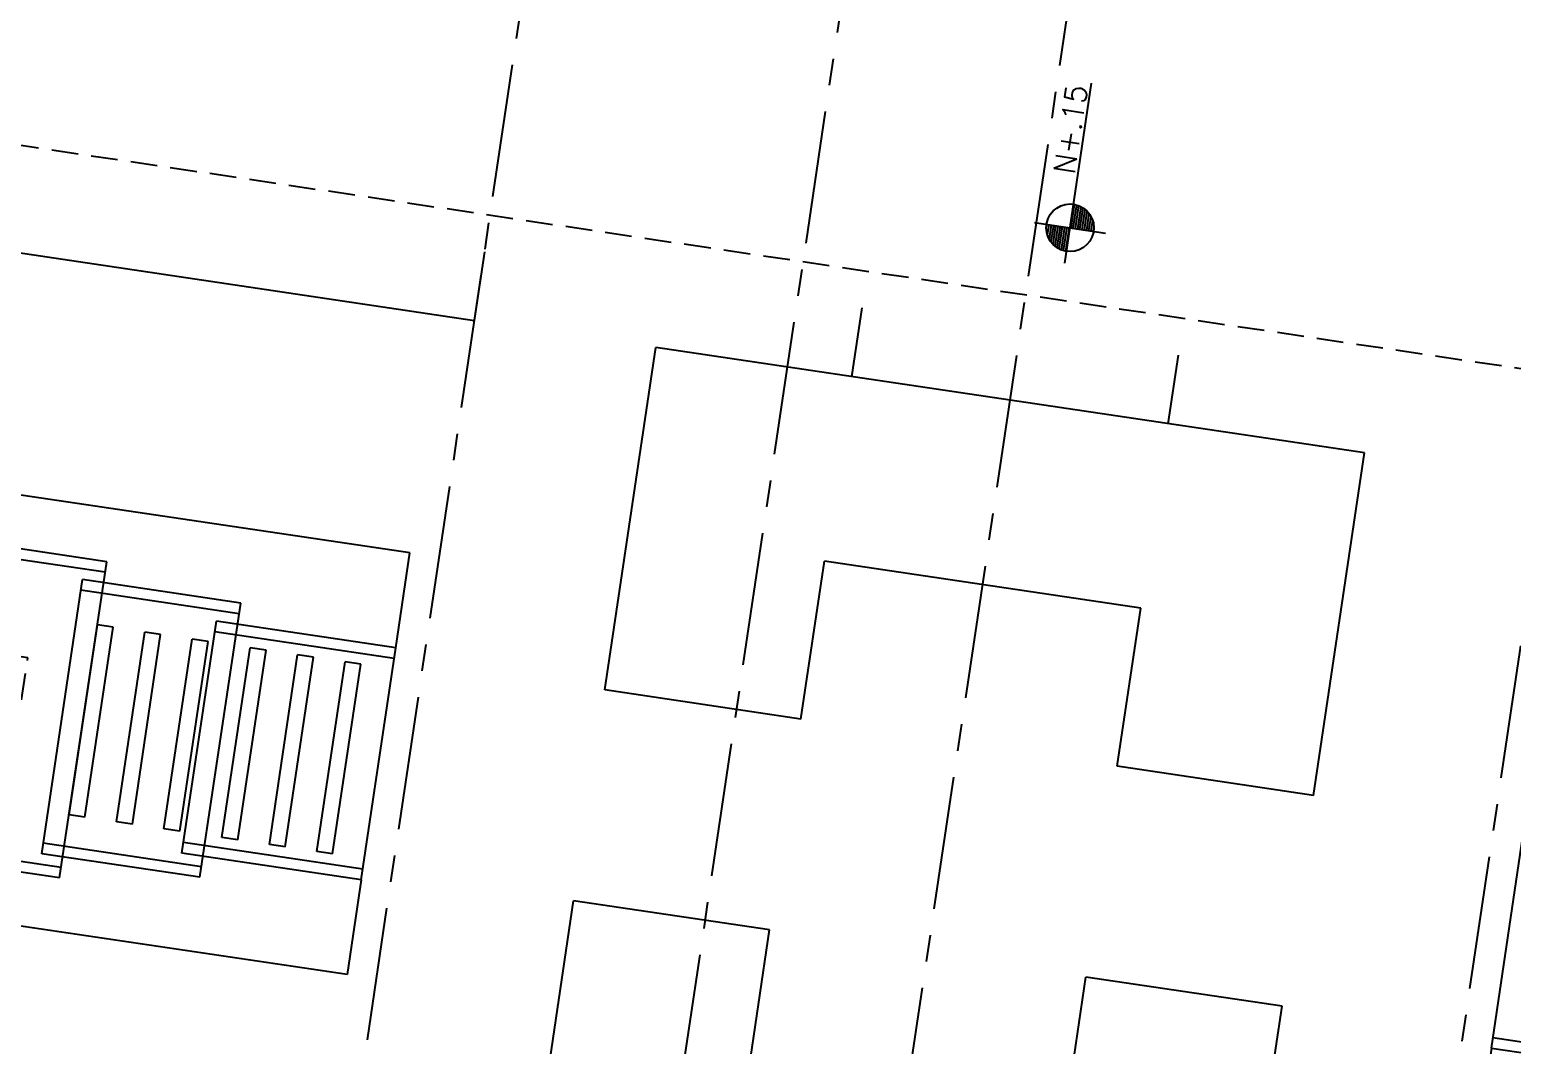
# Model space of a CAD drawing. Header units: millimetres. Extents: x 338 to 506, y 179 to 335.
# Drawn here: x 434.08 to 447.99, y 252.2 to 261.73 of the extents above; entities that cross this region are included whole.
import ezdxf
from ezdxf.enums import TextEntityAlignment as Align

# ---------------------------------------------------------------- set-up
doc = ezdxf.new("R2010")
doc.units = ezdxf.units.MM
for name, pattern in [('CACHE', [0.375, 0.25, -0.125]), ('CENTER', [2, 1.25, -0.25, 0.25, -0.25]), ('DASHED2', [0.375, 0.25, -0.125]), ('HIDDEN', [0.375, 0.25, -0.125])]:
    doc.linetypes.add(name, pattern=pattern)
for name, color, linetype in [('EJES_DE_COLUMNA', 255, 'DASHED2'), ('MUROS', 32, 'Continuous'), ('TEXTO', 7, 'Continuous'), ('TEXTOS', 7, 'Continuous')]:
    doc.layers.add(name, color=color, linetype=linetype)
doc.styles.add('NOTAS', font='simplex.shx')

# ---------------------------------------------------------------- blocks, each defined once
blk = doc.blocks.new('MODULO_ESTUDIO')
at = {"color": 3}
for p, q in [((-0.5, 4.8), (-0.5, 0)), ((0.4, 4.8), (-0.5, 4.8)), ((2.6, 4.8), (3.5, 4.8)), ((3.5, 4.8), (3.5, 0)), ((0, 0), (-0.5, 0)), ((3, 0), (3.5, 0))]:
    blk.add_line(p, q, dxfattribs=at)
for p, q in [((0.4, 4.8), (0.4, 3.1)), ((0.4, 4.8), (2.6, 4.8)), ((0.5, 4.8), (0.5, 3.1)), ((2.5, 4.8), (2.5, 3.1)), ((2.6, 4.8), (2.6, 3.1)), ((0.6, 4.5), (0.6, 4.35)), ((0.6, 4.5), (2.4, 4.5)), ((2.4, 4.5), (2.4, 4.35)), ((0.6, 4.35), (2.4, 4.35)), ((0.6, 4.05), (0.6, 3.9)), ((0.6, 4.05), (2.4, 4.05)), ((2.4, 4.05), (2.4, 3.9)), ((0.6, 3.9), (2.4, 3.9)), ((0.6, 3.6), (0.6, 3.45)), ((0.6, 3.6), (2.4, 3.6)), ((2.4, 3.6), (2.4, 3.45)), ((0.6, 3.45), (2.4, 3.45)), ((0.2, 3.3), (0.2, 1.8)), ((0.2, 3.3), (2.8, 3.3)), ((0.3, 3.3), (0.3, 1.8)), ((2.7, 3.3), (2.7, 1.8)), ((2.8, 3.3), (2.8, 1.8)), ((0.4, 3.1), (2.6, 3.1)), ((0.6, 3.05), (0.6, 2.9)), ((0.6, 3.05), (2.4, 3.05)), ((2.4, 3.05), (2.4, 2.9)), ((0.6, 2.9), (2.4, 2.9)), ((0.6, 2.6), (0.6, 2.45)), ((0.6, 2.6), (2.4, 2.6)), ((2.4, 2.6), (2.4, 2.45)), ((0.6, 2.45), (2.4, 2.45)), ((0.6, 2.15), (0.6, 2)), ((0.6, 2.15), (2.4, 2.15)), ((2.4, 2.15), (2.4, 2)), ((0, 2), (0, 0)), ((0, 2), (3, 2)), ((0.1, 2), (0.1, 0)), ((0.6, 2), (2.4, 2)), ((2.9, 2), (2.9, 0)), ((3, 2), (3, 0)), ((0.2, 1.8), (2.8, 1.8)), ((0, 0), (3, 0))]:
    blk.add_line(p, q)
at = {"linetype": 'CACHE'}
for p, q in [((0.1, 1.4), (2, 1.4)), ((2, 1.4), (2, 0.6)), ((0.1, 0.6), (2, 0.6))]:
    blk.add_line(p, q, dxfattribs=at)
blk = doc.blocks.new('*X724')
at = {"color": 0}
for p, q in [((3.3644, 4.875), (3.3824, 4.875)), ((3.3644, 4.86), (3.4337, 4.86)), ((3.3644, 4.845), (3.4583, 4.845)), ((3.3644, 4.83), (3.4758, 4.83)), ((3.3644, 4.815), (3.489, 4.815)), ((3.3644, 4.8), (3.4993, 4.8)), ((3.3644, 4.785), (3.5073, 4.785)), ((3.3644, 4.77), (3.5134, 4.77)), ((3.3644, 4.755), (3.5178, 4.755)), ((3.3644, 4.74), (3.5206, 4.74)), ((3.3644, 4.725), (3.522, 4.725))]:
    blk.add_line(p, q, dxfattribs=at)
blk = doc.blocks.new('*X723')
at = {"color": 0}
for p, q in [((3.3644, 4.875), (3.3824, 4.875)), ((3.3644, 4.86), (3.4337, 4.86)), ((3.3644, 4.845), (3.4583, 4.845)), ((3.3644, 4.83), (3.4758, 4.83)), ((3.3644, 4.815), (3.489, 4.815)), ((3.3644, 4.8), (3.4993, 4.8)), ((3.3644, 4.785), (3.5073, 4.785)), ((3.3644, 4.77), (3.5134, 4.77)), ((3.3644, 4.755), (3.5178, 4.755)), ((3.3644, 4.74), (3.5206, 4.74)), ((3.3644, 4.725), (3.522, 4.725))]:
    blk.add_line(p, q, dxfattribs=at)
blk = doc.blocks.new('EJES_ESTRUCTURALES')
at = {"layer": 'EJES_DE_COLUMNA', "color": 9, "linetype": 'CENTER'}
for p, q in [((661.47768, 154.66228), (759.37077, 154.66627)), ((661.47768, 151.69228), (759.37077, 151.6963)), ((661.47768, 149.58228), (759.37077, 149.5863)), ((661.47768, 144.50228), (759.37077, 144.5063))]:
    blk.add_line(p, q, dxfattribs=at)
blk = doc.blocks.new('A$C7152A42C')
at = {"color": 3}
for p, q in [((83.08127, 59.37772), (83.73299, 59.37772)), ((74.58228, 57.65772), (77.83263, 57.65772)), ((77.83263, 55.7987), (77.83263, 57.65772)), ((79.83263, 55.7987), (79.83263, 57.65772)), ((79.83263, 57.65772), (83.08127, 57.65772)), ((76.33263, 55.7987), (77.83263, 55.7987)), ((79.83263, 55.7987), (81.33263, 55.7987)), ((81.33263, 52.7987), (81.33263, 55.7987)), ((76.33263, 52.7987), (77.83263, 52.7987)), ((77.83263, 50.93772), (77.83263, 52.7987)), ((79.83263, 50.93772), (79.83263, 52.7987)), ((79.83263, 52.7987), (81.33263, 52.7987)), ((74.58228, 50.93772), (77.83263, 50.93772)), ((79.83263, 50.93772), (83.08127, 50.93772))]:
    blk.add_line(p, q, dxfattribs=at)
for p, q in [((83.08127, 55.7987), (83.73299, 55.7987)), ((83.08127, 52.7987), (83.73299, 52.7987))]:
    blk.add_line(p, q)
for points in [[(83.08127, 74.61772), (83.08127, 59.37772)], [(83.08127, 50.93772), (83.08127, 57.65772)]]:
    blk.add_lwpolyline(points, dxfattribs=at)
at = {"layer": 'MUROS', "linetype": 'HIDDEN'}
blk.add_lwpolyline([(87.55383, 97.28772), (84.08127, 97.28772), (84.08127, 43.88841), (87.55383, 43.88841)], dxfattribs=at)
at = {"layer": 'TEXTOS'}
for p, q in [((84.76472, 54.31777), (84.76472, 53.6444)), ((84.42803, 53.98109), (86.13721, 53.98109))]:
    blk.add_line(p, q, dxfattribs=at)
blk.add_circle((84.76472, 53.98109), 0.22338, dxfattribs=at)
at = {"xscale": -1, "rotation": 180}
blk.add_blockref('MODULO_ESTUDIO', (77.33436, 64.45772), dxfattribs=at)
blk.add_blockref('MODULO_ESTUDIO', (77.33436, 44.13772))
at = {"layer": 'EJES_DE_COLUMNA'}
blk.add_blockref('EJES_ESTRUCTURALES', (-631.22088, -95.28525), dxfattribs=at)
at = {"layer": 'TEXTOS', "xscale": -1.416262361090048, "yscale": 1.416262361090048, "zscale": 1.416262361090048}
blk.add_blockref('*X724', (89.5296, 47.29874), dxfattribs=at)
at = {"layer": 'TEXTOS', "xscale": -1.416262361090048, "yscale": 1.416262361090048, "zscale": 1.416262361090048, "rotation": 180}
blk.add_blockref('*X723', (79.99983, 60.66343), dxfattribs=at)
at = {"layer": 'TEXTO', "style": 'NOTAS'}
blk.add_text('N+.15', height=0.2, dxfattribs=at).set_placement((85.6799, 54.11213), align=Align.MIDDLE_CENTER)

msp = doc.modelspace()

# ---------------------------------------------------------------- block references
at = {"layer": 'MUROS', "color": 32, "rotation": 81.53046525965426}
msp.add_blockref('A$C7152A42C', (484.748, 168.084), dxfattribs=at)

doc.saveas('drawing.dxf')
